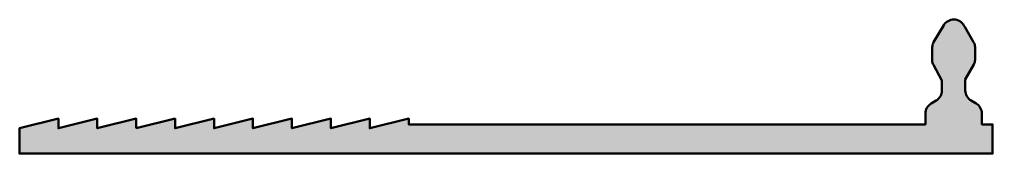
# Model space of a CAD drawing. Extents: x -50 to 0, y 0 to 6.9.
import ezdxf

# ---------------------------------------------------------------- set-up
doc = ezdxf.new("R2010")
doc.units = 0
doc.layers.add('0S-Alu contour', color=7, linetype='Continuous', lineweight=50)
doc.layers.add('0S-Alu hatch', color=252, linetype='Continuous', lineweight=25)

# ---------------------------------------------------------------- blocks, each defined once
blk = doc.blocks.new('129580__D6BB5050_109F_4B70_B43D_E2BF4D14F9A9_')
at = {"layer": '0S-Alu hatch'}
h = blk.add_hatch(color=256, dxfattribs=at)
edge = h.paths.add_edge_path()
edge.add_line((-43.99990844726562, 1.298997282981873), (-41.99991226196289, 1.798996210098266))
edge.add_line((-41.99991226196289, 1.798996210098266), (-41.99991226196289, 1.298997282981872))
edge.add_line((-41.99991226196289, 1.298997282981872), (-39.99991989135742, 1.798996210098268))
edge.add_line((-39.99991989135742, 1.798996210098268), (-39.99991989135742, 1.298997282981872))
edge.add_line((-39.99991989135742, 1.298997282981872), (-37.99992370605469, 1.798996210098266))
edge.add_line((-37.99992370605469, 1.798996210098266), (-37.99992370605469, 1.298997282981873))
edge.add_line((-37.99992370605469, 1.298997282981873), (-35.99992752075195, 1.798996210098268))
edge.add_line((-35.99992752075195, 1.798996210098268), (-35.99992752075195, 1.298997282981873))
edge.add_line((-35.99992752075195, 1.298997282981873), (-33.99993133544921, 1.798996210098267))
edge.add_line((-33.99993133544921, 1.798996210098267), (-33.99993133544921, 1.298997282981873))
edge.add_line((-33.99993133544921, 1.298997282981873), (-31.99993515014649, 1.798996210098267))
edge.add_line((-31.99993515014649, 1.798996210098267), (-31.99993515014649, 1.298997282981872))
edge.add_line((-31.99993515014649, 1.298997282981872), (-29.99993896484375, 1.798996210098265))
edge.add_line((-29.99993896484375, 1.798996210098265), (-29.99993896484375, 1.49899673461914))
edge.add_line((-29.99993896484375, 1.49899673461914), (-3.449993133544921, 1.49899673461914))
edge.add_line((-3.449993133544921, 1.49899673461914), (-3.44999313354492, 2.056296230423459))
edge.add_ellipse((-2.849993133544921, 2.056296230423458), major_axis=(-0.5999999999999992, 0), ratio=1, start_angle=300.4074968829197, end_angle=360, ccw=False)
edge.add_line((-3.153681102929371, 2.573764700236981), (-2.896306690039378, 2.72481064290136))
edge.add_arc((-3.199994659423828, 3.242279112714884), 0.5999999999999996, 300.4074968829197, 360)
edge.add_line((-2.599994659423828, 3.242279112714883), (-2.599994659423828, 3.755992412567138))
edge.add_line((-2.599994659423828, 3.755992412567138), (-3.036708501548227, 4.554784887707245))
edge.add_ellipse((-2.597993850708002, 4.794637874218035), major_axis=(-0.5000000000000066, 0), ratio=1, start_angle=0, end_angle=28.66620041157711, ccw=False)
edge.add_line((-3.097993850708008, 4.794637874218035), (-3.097993850708008, 5.467077875317443))
edge.add_ellipse((-2.597993850707998, 5.467077875317436), major_axis=(-0.5000000000000094, 0), ratio=1, start_angle=329.30958268487836, end_angle=360, ccw=False)
edge.add_line((-3.027962674492157, 5.722277425814058), (-2.510019462706385, 6.594925646099488))
edge.add_ellipse((-1.994056874165405, 6.288686185503548), major_axis=(-0.6000000000000009, 0), ratio=1, start_angle=208.6948682745768, end_angle=329.30958268487836, ccw=False)
edge.add_line((-1.467743371177, 6.576773145590385), (-1.428997159004212, 6.505986690521252))
edge.add_line((-1.428997159004212, 6.505986690521252), (-0.9698523626608384, 5.731179854064429))
edge.add_ellipse((-1.399998128414159, 5.476278657118449), major_axis=(-0.5000000000000046, 0), ratio=1, start_angle=180, end_angle=210.6506681961633, ccw=False)
edge.add_line((-0.8999981284141542, 5.476278657118449), (-0.899998128414154, 4.816237610817679))
edge.add_ellipse((-1.399998128414156, 4.816237610817681), major_axis=(-0.5000000000000023, 0), ratio=1, start_angle=150.6084903928386, end_angle=180, ccw=False)
edge.add_line((-0.9643548552745025, 4.570850287249059), (-1.397997140884399, 3.800992488861084))
edge.add_line((-1.397997140884399, 3.800992488861084), (-1.397997140884399, 3.240809390215138))
edge.add_arc((-0.7979971408844003, 3.240809390215138), 0.5999999999999992, 180, 239.8797202630984)
edge.add_line((-1.099087295590196, 2.721825075674478), (-0.8489087247268823, 2.576683300682724))
edge.add_ellipse((-1.149998879432677, 2.057698986142063), major_axis=(-0.5999999999999995, 0), ratio=1, start_angle=180, end_angle=239.87972026309842, ccw=False)
edge.add_line((-0.5499988794326784, 2.057698986142063), (-0.5499988794326783, 1.500996947288513))
edge.add_line((-0.5499988794326783, 1.500996947288513), (-6.6e-15, 1.500996947288513))
edge.add_line((-6.5e-15, 1.500996947288513), (0, 0))
edge.add_line((0, 0), (-49.99989700317382, -3.1e-15))
edge.add_line((-49.99989700317382, -3.1e-15), (-49.99989700317382, 1.298997282981872))
edge.add_line((-49.99989700317382, 1.298997282981872), (-47.99990081787109, 1.798996210098266))
edge.add_line((-47.99990081787109, 1.798996210098266), (-47.99990081787109, 1.298997282981872))
edge.add_line((-47.99990081787109, 1.298997282981872), (-45.99990463256836, 1.798996210098266))
edge.add_line((-45.99990463256836, 1.798996210098266), (-45.99990463256836, 1.298997282981872))
edge.add_line((-45.99990463256836, 1.298997282981872), (-43.99990844726562, 1.798996210098268))
edge.add_line((-43.99990844726562, 1.798996210098268), (-43.99990844726562, 1.298997282981873))
at = {"layer": '0S-Alu contour', "color": 7}
for points in [[(-3.027962674492157, 5.722277425814058), (-2.510019462706385, 6.594925646099488)], [(-1.467743371177, 6.576773145590385), (-1.428997159004212, 6.505986690521252), (-0.9698523626608384, 5.731179854064429)], [(-3.097993850708008, 4.794637874218035), (-3.097993850708008, 5.467077875317443)], [(-0.8999981284141542, 5.476278657118449), (-0.899998128414154, 4.816237610817679)], [(-2.599994659423828, 3.242279112714883), (-2.599994659423828, 3.755992412567138), (-3.036708501548227, 4.554784887707245)], [(-0.9643548552745025, 4.570850287249059), (-1.397997140884399, 3.800992488861084), (-1.397997140884399, 3.240809390215138)], [(-3.153681102929371, 2.573764700236981), (-2.896306690039378, 2.72481064290136)], [(-1.099087295590196, 2.721825075674478), (-0.8489087247268823, 2.576683300682724)], [(-0.5499988794326784, 2.057698986142063), (-0.5499988794326783, 1.500996947288513), (-6.5e-15, 1.500996947288513), (0, 0), (-49.99989700317382, -3.1e-15), (-49.99989700317382, 1.298997282981872), (-47.99990081787109, 1.798996210098266), (-47.99990081787109, 1.298997282981872), (-45.99990463256836, 1.798996210098266), (-45.99990463256836, 1.298997282981872), (-43.99990844726562, 1.798996210098268), (-43.99990844726562, 1.298997282981873)], [(-43.99990844726562, 1.298997282981873), (-41.99991226196289, 1.798996210098266), (-41.99991226196289, 1.298997282981872), (-39.99991989135742, 1.798996210098268), (-39.99991989135742, 1.298997282981872), (-37.99992370605469, 1.798996210098266), (-37.99992370605469, 1.298997282981873), (-35.99992752075195, 1.798996210098268), (-35.99992752075195, 1.298997282981873), (-33.99993133544921, 1.798996210098267), (-33.99993133544921, 1.298997282981873), (-31.99993515014649, 1.798996210098267), (-31.99993515014649, 1.298997282981872), (-29.99993896484375, 1.798996210098265), (-29.99993896484375, 1.49899673461914), (-3.449993133544921, 1.49899673461914), (-3.44999313354492, 2.056296230423459)]]:
    blk.add_lwpolyline(points, dxfattribs=at)
at = {"layer": '0S-Alu contour', "color": 7, "extrusion": (0, 0, -1)}
for centre, radius, start, end in [((1.994056874165405, 6.288686185503548), 0.600000000000001, 30.69041731512163, 151.3051317254232), ((2.597993850707998, 5.467077875317436), 0.5000000000000094, 0, 30.69041731512166), ((1.399998128414159, 5.476278657118449), 0.5000000000000046, 149.3493318038367, 180), ((2.597993850708002, 4.794637874218035), 0.5000000000000066, 331.3337995884229, 0), ((1.399998128414156, 4.816237610817681), 0.5000000000000023, 180, 209.3915096071615), ((2.849993133544921, 2.056296230423458), 0.5999999999999992, 0, 59.59250311708029), ((1.149998879432677, 2.057698986142063), 0.5999999999999995, 120.1202797369016, 180)]:
    blk.add_arc(centre, radius, start, end, dxfattribs=at)
at = {"layer": '0S-Alu contour', "color": 7}
for centre, radius, start, end in [((-3.199994659423828, 3.242279112714884), 0.5999999999999996, 300.4074968829197, 0), ((-0.7979971408844003, 3.240809390215138), 0.5999999999999992, 180, 239.8797202630984)]:
    blk.add_arc(centre, radius, start, end, dxfattribs=at)
blk = doc.blocks.new('129580__FB9AD21F_C229_4B77_921B_43F811CD6E62_')
at = {"layer": '0S-Alu contour', "color": 7}
blk.add_blockref('129580__D6BB5050_109F_4B70_B43D_E2BF4D14F9A9_', (0, 0), dxfattribs=at)

msp = doc.modelspace()

# ---------------------------------------------------------------- block references
at = {"layer": '0S-Alu contour', "color": 7}
msp.add_blockref('129580__FB9AD21F_C229_4B77_921B_43F811CD6E62_', (0, 0), dxfattribs=at)

doc.saveas('drawing.dxf')
